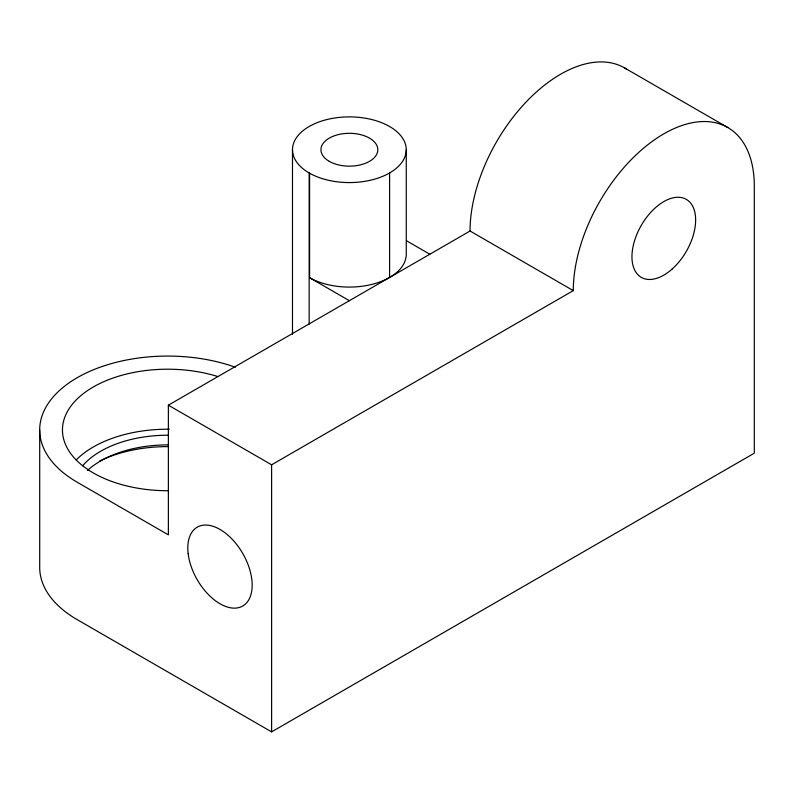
<?xml version="1.0" encoding="UTF-8"?>
<svg xmlns="http://www.w3.org/2000/svg" width="794" height="794" viewBox="0 0 794 794"><rect width="100%" height="100%" fill="white"/><g stroke="black" fill="none" stroke-linecap="round" stroke-linejoin="round"><path stroke-width="1.19" d="M235.252 367.205A127.993 73.892 0 0 0 67.43 384.028A127.993 73.892 0 0 0 77.187 482.216L168.368 534.858L168.368 405.188L470.048 231.014A127.993 73.902 -60 0 1 527.276 100.788A127.993 73.902 -60 0 1 626.595 69.177M168.368 405.188L271.608 464.798L573.288 290.624A127.993 73.902 -60 0 1 663.794 133.858A127.993 73.902 -60 0 1 754.3 186.114L754.3 453.185L271.608 731.87L77.187 619.628A127.993 73.892 0 0 1 39.7 567.373L39.7 429.961M309.154 172.953L309.591 173.211A56.89 32.842 0 0 0 404.424 157.996A56.89 32.842 0 0 0 334.453 118.038A56.89 32.842 0 0 0 309.154 172.953L309.154 324.111M624.55 67.917L727.79 127.526M470.048 231.014L573.288 290.624M406.538 240.79L429.822 254.239M309.591 173.211L309.591 277.711L349.37 300.688M406.26 149.729L406.26 254.239A56.89 32.842 0 0 1 371.433 284.51A56.89 32.842 0 0 1 309.591 277.711M389.596 172.953L389.596 277.463M292.49 149.729L292.49 334.343M271.608 464.798L271.608 731.87M168.507 490.722A105.235 60.761 0 0 1 65.584 415.252A105.235 60.761 0 0 1 217.864 376.555M99.647 461.026A105.235 60.761 0 0 1 168.675 446.615M76.303 459.835A105.235 60.761 0 0 1 169.281 429.207M82.636 465.78A94.814 54.736 0 0 1 168.497 435.221M87.509 470.425A94.814 54.736 0 0 1 168.497 444.898M672.042 269.126A45.04 26.003 -60 0 0 686.314 199.363A45.04 26.003 -60 0 0 633.036 246.606A45.04 26.003 -60 0 0 672.042 269.126M188.148 553.636A45.506 26.271 60 0 0 239.967 607.261A45.506 26.271 60 0 0 231.838 538.888A45.506 26.271 60 0 0 188.148 553.636M329.262 161.341A28.445 16.426 0 0 0 376.852 153.986A28.445 16.426 0 0 0 342.016 133.868A28.445 16.426 0 0 0 329.262 161.341"/></g></svg>
